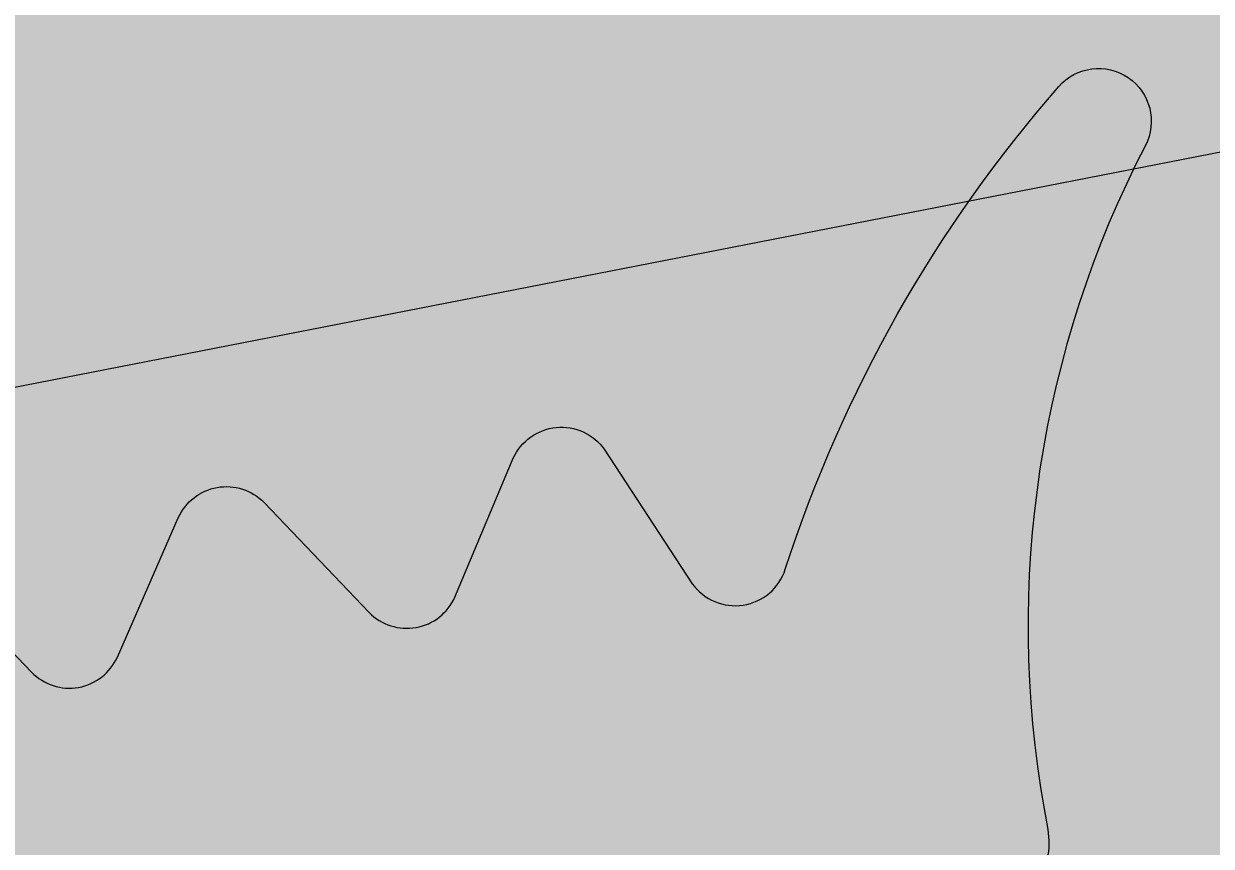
# Model space of a CAD drawing. Header units: millimetres. Extents: x 0 to 9483559, y -180456 to 305735.
# Drawn here: x 457312.38 to 457319.24, y 27000.47 to 27005.22 of the extents above; entities that cross this region are included whole.
import ezdxf
from ezdxf.enums import TextEntityAlignment as Align

# ---------------------------------------------------------------- set-up
doc = ezdxf.new("R2018")
doc.units = ezdxf.units.MM
for name, color, linetype, lineweight in [('АР_Маркер экспликации', 239, 'Continuous', 13), ('АР_Номер помещения', 250, 'Continuous', 9), ('АР_Размеры', 175, 'Continuous', 9), ('АР_Сущ Несущая стена', 250, 'Continuous', 50)]:
    doc.layers.add(name, color=color, linetype=linetype, lineweight=lineweight)
doc.layers.add('АР_Названия помещений', color=124, linetype='Continuous', lineweight=5, plot=False)
doc.layers.add('АР_Помещения_площадь', color=19, linetype='Continuous', lineweight=9, plot=False)
doc.styles.add('ISOCPEUR', font='', dxfattribs={"height": 250})
doc.styles.get("Standard").update_dxf_attribs({"font": 'GOST.TTF'})
doc.styles.get('ISOCPEUR').set_extended_font_data('ISOCPEUR', italic=True)

# ---------------------------------------------------------------- blocks, each defined once
blk = doc.blocks.new('*U333')
at = {"color": 7, "style": 'ISOCPEUR', "width": 0.7, "flags": 1}
blk.add_attdef('КАТЕГОРИЯ', (-499.1655, -2092.1864), '', height=250, dxfattribs=at)
at = {"layer": 'АР_Номер помещения', "color": 7, "style": 'ISOCPEUR', "width": 0.7}
blk.add_attdef('НОМЕР_ПОМЕЩЕНИЯ', text='', height=300, dxfattribs=at).set_placement((-13874.5004, 6637.5515), align=Align.MIDDLE_CENTER)
at = {"layer": 'АР_Помещения_площадь', "color": 7, "lineweight": 30, "width": 0.7, "flags": 104}
blk.add_attdef('ИМЯ_ПОМЕЩЕНИЯ', text='', height=100, dxfattribs=at).set_placement((157.6277, 1217.1414), align=Align.MIDDLE_CENTER)
at = {"layer": 'АР_Помещения_площадь', "color": 7, "style": 'ISOCPEUR', "width": 0.7}
blk.add_attdef('ПЛОЩАДЬ_ПОМЕЩЕНИЯ', text='', height=200, dxfattribs=at).set_placement((-12654.5821, 407.6716), align=Align.MIDDLE_RIGHT)
blk = doc.blocks.new('*U327')
at = {"color": 7, "style": 'ISOCPEUR', "width": 0.7, "flags": 1}
blk.add_attdef('КАТЕГОРИЯ', (-499.1655, -2092.1864), '', height=250, dxfattribs=at)
at = {"layer": 'АР_Номер помещения', "color": 7, "style": 'ISOCPEUR', "width": 0.7}
blk.add_attdef('НОМЕР_ПОМЕЩЕНИЯ', text='', height=300, dxfattribs=at).set_placement((-17424.9012, 1870.773), align=Align.MIDDLE_CENTER)
at = {"layer": 'АР_Помещения_площадь', "color": 7, "lineweight": 30, "width": 0.7, "flags": 104}
blk.add_attdef('ИМЯ_ПОМЕЩЕНИЯ', text='', height=100, dxfattribs=at).set_placement((157.6277, 1217.1414), align=Align.MIDDLE_CENTER)
at = {"layer": 'АР_Помещения_площадь', "color": 7, "style": 'ISOCPEUR', "width": 0.7}
blk.add_attdef('ПЛОЩАДЬ_ПОМЕЩЕНИЯ', text='', height=200, dxfattribs=at).set_placement((-12452.8113, 399.3563), align=Align.MIDDLE_RIGHT)

msp = doc.modelspace()

# ---------------------------------------------------------------- linework, layer by layer
at = {"layer": 'АР_Размеры', "color": 5, "lineweight": 9, "ltscale": 150}
msp.add_line((459359.5977, 27402.4647), (457304.8838, 27001.6645), dxfattribs=at)
msp.add_line((459359.5977, 27402.4647), (457304.8838, 27001.6645), dxfattribs=at)
msp.add_line((459359.5977, 27402.4647), (457304.8838, 27001.6645), dxfattribs=at)
msp.add_line((459359.5977, 27402.4647), (457304.8838, 27001.6645), dxfattribs=at)
msp.add_line((459359.5977, 27402.4647), (457304.8838, 27001.6645), dxfattribs=at)
msp.add_line((459359.5977, 27402.4647), (457304.8838, 27001.6645), dxfattribs=at)
msp.add_line((459359.5977, 27402.4647), (457304.8838, 27001.6645), dxfattribs=at)
msp.add_line((459359.5977, 27402.4647), (457304.8838, 27001.6645), dxfattribs=at)
msp.add_line((459359.5977, 27402.4647), (457304.8838, 27001.6645), dxfattribs=at)
msp.add_line((459359.5977, 27402.4647), (457304.8838, 27001.6645), dxfattribs=at)
msp.add_line((459359.5977, 27402.4647), (457304.8838, 27001.6645), dxfattribs=at)
msp.add_line((459359.5977, 27402.4647), (457304.8838, 27001.6645), dxfattribs=at)
msp.add_line((459359.5977, 27402.4647), (457304.8838, 27001.6645), dxfattribs=at)
msp.add_line((459359.5977, 27402.4647), (457304.8838, 27001.6645), dxfattribs=at)
msp.add_line((459359.5977, 27402.4647), (457304.8838, 27001.6645), dxfattribs=at)
msp.add_line((459359.5977, 27402.4647), (457304.8838, 27001.6645), dxfattribs=at)
msp.add_line((459359.5977, 27402.4647), (457304.8838, 27001.6645), dxfattribs=at)
msp.add_line((459359.5977, 27402.4647), (457304.8838, 27001.6645), dxfattribs=at)
msp.add_line((459359.5977, 27402.4647), (457304.8838, 27001.6645), dxfattribs=at)
msp.add_line((459359.5977, 27402.4647), (457304.8838, 27001.6645), dxfattribs=at)
msp.add_line((459359.5977, 27402.4647), (457304.8838, 27001.6645), dxfattribs=at)
msp.add_line((459359.5977, 27402.4647), (457304.8838, 27001.6645), dxfattribs=at)
msp.add_line((459359.5977, 27402.4647), (457304.8838, 27001.6645), dxfattribs=at)
msp.add_line((459359.5977, 27402.4647), (457304.8838, 27001.6645), dxfattribs=at)
msp.add_line((459359.5977, 27402.4647), (457304.8838, 27001.6645), dxfattribs=at)
msp.add_line((459359.5977, 27402.4647), (457304.8838, 27001.6645), dxfattribs=at)
msp.add_line((459359.5977, 27402.4647), (457304.8838, 27001.6645), dxfattribs=at)
msp.add_line((459359.5977, 27402.4647), (457304.8838, 27001.6645), dxfattribs=at)
msp.add_line((459359.5977, 27402.4647), (457304.8838, 27001.6645), dxfattribs=at)
msp.add_line((459359.5977, 27402.4647), (457304.8838, 27001.6645), dxfattribs=at)
msp.add_line((459359.5977, 27402.4647), (457304.8838, 27001.6645), dxfattribs=at)
msp.add_line((459359.5977, 27402.4647), (457304.8838, 27001.6645), dxfattribs=at)
msp.add_line((459359.5977, 27402.4647), (457304.8838, 27001.6645), dxfattribs=at)
msp.add_line((459359.5977, 27402.4647), (457304.8838, 27001.6645), dxfattribs=at)
msp.add_line((459359.5977, 27402.4647), (457304.8838, 27001.6645), dxfattribs=at)
msp.add_line((459359.5977, 27402.4647), (457304.8838, 27001.6645), dxfattribs=at)
msp.add_line((459359.5977, 27402.4647), (457304.8838, 27001.6645), dxfattribs=at)
msp.add_line((459359.5977, 27402.4647), (457304.8838, 27001.6645), dxfattribs=at)
msp.add_line((459359.5977, 27402.4647), (457304.8838, 27001.6645), dxfattribs=at)
msp.add_line((459359.5977, 27402.4647), (457304.8838, 27001.6645), dxfattribs=at)
msp.add_line((459359.5977, 27402.4647), (457304.8838, 27001.6645), dxfattribs=at)
msp.add_line((459359.5977, 27402.4647), (457304.8838, 27001.6645), dxfattribs=at)
msp.add_line((459359.5977, 27402.4647), (457304.8838, 27001.6645), dxfattribs=at)
msp.add_line((459359.5977, 27402.4647), (457304.8838, 27001.6645), dxfattribs=at)
msp.add_line((459359.5977, 27402.4647), (457304.8838, 27001.6645), dxfattribs=at)
msp.add_line((459359.5977, 27402.4647), (457304.8838, 27001.6645), dxfattribs=at)
msp.add_line((459359.5977, 27402.4647), (457304.8838, 27001.6645), dxfattribs=at)
msp.add_line((459359.5977, 27402.4647), (457304.8838, 27001.6645), dxfattribs=at)
msp.add_line((459359.5977, 27402.4647), (457304.8838, 27001.6645), dxfattribs=at)
msp.add_line((459359.5977, 27402.4647), (457304.8838, 27001.6645), dxfattribs=at)
msp.add_line((459359.5977, 27402.4647), (457304.8838, 27001.6645), dxfattribs=at)
msp.add_line((459359.5977, 27402.4647), (457304.8838, 27001.6645), dxfattribs=at)
msp.add_line((459359.5977, 27402.4647), (457304.8838, 27001.6645), dxfattribs=at)
msp.add_line((459359.5977, 27402.4647), (457304.8838, 27001.6645), dxfattribs=at)
msp.add_line((459359.5977, 27402.4647), (457304.8838, 27001.6645), dxfattribs=at)
msp.add_line((459359.5977, 27402.4647), (457304.8838, 27001.6645), dxfattribs=at)
msp.add_line((459359.5977, 27402.4647), (457304.8838, 27001.6645), dxfattribs=at)
msp.add_line((459359.5977, 27402.4647), (457304.8838, 27001.6645), dxfattribs=at)
msp.add_line((459359.5977, 27402.4647), (457304.8838, 27001.6645), dxfattribs=at)
msp.add_line((459359.5977, 27402.4647), (457304.8838, 27001.6645), dxfattribs=at)
msp.add_line((459359.5977, 27402.4647), (457304.8838, 27001.6645), dxfattribs=at)
msp.add_line((459359.5977, 27402.4647), (457304.8838, 27001.6645), dxfattribs=at)
msp.add_line((459359.5977, 27402.4647), (457304.8838, 27001.6645), dxfattribs=at)
msp.add_line((459359.5977, 27402.4647), (457304.8838, 27001.6645), dxfattribs=at)
msp.add_line((459359.5977, 27402.4647), (457304.8838, 27001.6645), dxfattribs=at)
msp.add_line((459359.5977, 27402.4647), (457304.8838, 27001.6645), dxfattribs=at)
msp.add_line((459359.5977, 27402.4647), (457304.8838, 27001.6645), dxfattribs=at)
msp.add_line((459359.5977, 27402.4647), (457304.8838, 27001.6645), dxfattribs=at)
msp.add_line((459359.5977, 27402.4647), (457304.8838, 27001.6645), dxfattribs=at)
msp.add_line((459359.5977, 27402.4647), (457304.8838, 27001.6645), dxfattribs=at)
msp.add_line((459359.5977, 27402.4647), (457304.8838, 27001.6645), dxfattribs=at)
msp.add_line((459359.5977, 27402.4647), (457304.8838, 27001.6645), dxfattribs=at)
msp.add_line((459359.5977, 27402.4647), (457304.8838, 27001.6645), dxfattribs=at)
msp.add_line((459359.5977, 27402.4647), (457304.8838, 27001.6645), dxfattribs=at)
msp.add_line((459359.5977, 27402.4647), (457304.8838, 27001.6645), dxfattribs=at)
msp.add_line((459359.5977, 27402.4647), (457304.8838, 27001.6645), dxfattribs=at)
msp.add_line((459359.5977, 27402.4647), (457304.8838, 27001.6645), dxfattribs=at)
msp.add_line((459359.5977, 27402.4647), (457304.8838, 27001.6645), dxfattribs=at)
msp.add_line((459359.5977, 27402.4647), (457304.8838, 27001.6645), dxfattribs=at)
at = {"layer": 'АР_Размеры', "color": 5, "lineweight": 9, "ltscale": 100, "transparency": 33554687}
msp.add_lwpolyline([(457311.8126, 27002.1053), (457312.4205, 27001.4701, 0.527868), (457312.9161, 27001.5579), (457313.2686, 27002.3634, -0.527868), (457313.7642, 27002.4512), (457314.372, 27001.816, 0.527868), (457314.8676, 27001.9038), (457315.2053, 27002.7066, -0.57795), (457315.7309, 27002.7587), (457316.24, 27001.9822, 0.615334), (457316.7777, 27002.0656, -0.101403), (457318.3589, 27004.8547, -0.887085), (457318.859, 27004.5138, 0.164997), (457318.2734, 27000.6809), (457318.2947, 27000.5609, -0.414304), (457317.949, 27000.0662)], format="xyb", dxfattribs=at)
msp.add_lwpolyline([(457311.8126, 27002.1053), (457312.4205, 27001.4701, 0.527868), (457312.9161, 27001.5579), (457313.2686, 27002.3634, -0.527868), (457313.7642, 27002.4512), (457314.372, 27001.816, 0.527868), (457314.8676, 27001.9038), (457315.2053, 27002.7066, -0.57795), (457315.7309, 27002.7587), (457316.24, 27001.9822, 0.615334), (457316.7777, 27002.0656, -0.101403), (457318.3589, 27004.8547, -0.887085), (457318.859, 27004.5138, 0.164997), (457318.2734, 27000.6809), (457318.2947, 27000.5609, -0.414304), (457317.949, 27000.0662)], format="xyb", dxfattribs=at)
msp.add_lwpolyline([(457311.8126, 27002.1053), (457312.4205, 27001.4701, 0.527868), (457312.9161, 27001.5579), (457313.2686, 27002.3634, -0.527868), (457313.7642, 27002.4512), (457314.372, 27001.816, 0.527868), (457314.8676, 27001.9038), (457315.2053, 27002.7066, -0.57795), (457315.7309, 27002.7587), (457316.24, 27001.9822, 0.615334), (457316.7777, 27002.0656, -0.101403), (457318.3589, 27004.8547, -0.887085), (457318.859, 27004.5138, 0.164997), (457318.2734, 27000.6809), (457318.2947, 27000.5609, -0.414304), (457317.949, 27000.0662)], format="xyb", dxfattribs=at)
msp.add_lwpolyline([(457311.8126, 27002.1053), (457312.4205, 27001.4701, 0.527868), (457312.9161, 27001.5579), (457313.2686, 27002.3634, -0.527868), (457313.7642, 27002.4512), (457314.372, 27001.816, 0.527868), (457314.8676, 27001.9038), (457315.2053, 27002.7066, -0.57795), (457315.7309, 27002.7587), (457316.24, 27001.9822, 0.615334), (457316.7777, 27002.0656, -0.101403), (457318.3589, 27004.8547, -0.887085), (457318.859, 27004.5138, 0.164997), (457318.2734, 27000.6809), (457318.2947, 27000.5609, -0.414304), (457317.949, 27000.0662)], format="xyb", dxfattribs=at)
msp.add_lwpolyline([(457311.8126, 27002.1053), (457312.4205, 27001.4701, 0.527868), (457312.9161, 27001.5579), (457313.2686, 27002.3634, -0.527868), (457313.7642, 27002.4512), (457314.372, 27001.816, 0.527868), (457314.8676, 27001.9038), (457315.2053, 27002.7066, -0.57795), (457315.7309, 27002.7587), (457316.24, 27001.9822, 0.615334), (457316.7777, 27002.0656, -0.101403), (457318.3589, 27004.8547, -0.887085), (457318.859, 27004.5138, 0.164997), (457318.2734, 27000.6809), (457318.2947, 27000.5609, -0.414304), (457317.949, 27000.0662)], format="xyb", dxfattribs=at)
msp.add_lwpolyline([(457311.8126, 27002.1053), (457312.4205, 27001.4701, 0.527868), (457312.9161, 27001.5579), (457313.2686, 27002.3634, -0.527868), (457313.7642, 27002.4512), (457314.372, 27001.816, 0.527868), (457314.8676, 27001.9038), (457315.2053, 27002.7066, -0.57795), (457315.7309, 27002.7587), (457316.24, 27001.9822, 0.615334), (457316.7777, 27002.0656, -0.101403), (457318.3589, 27004.8547, -0.887085), (457318.859, 27004.5138, 0.164997), (457318.2734, 27000.6809), (457318.2947, 27000.5609, -0.414304), (457317.949, 27000.0662)], format="xyb", dxfattribs=at)
msp.add_lwpolyline([(457311.8126, 27002.1053), (457312.4205, 27001.4701, 0.527868), (457312.9161, 27001.5579), (457313.2686, 27002.3634, -0.527868), (457313.7642, 27002.4512), (457314.372, 27001.816, 0.527868), (457314.8676, 27001.9038), (457315.2053, 27002.7066, -0.57795), (457315.7309, 27002.7587), (457316.24, 27001.9822, 0.615334), (457316.7777, 27002.0656, -0.101403), (457318.3589, 27004.8547, -0.887085), (457318.859, 27004.5138, 0.164997), (457318.2734, 27000.6809), (457318.2947, 27000.5609, -0.414304), (457317.949, 27000.0662)], format="xyb", dxfattribs=at)
msp.add_lwpolyline([(457311.8126, 27002.1053), (457312.4205, 27001.4701, 0.527868), (457312.9161, 27001.5579), (457313.2686, 27002.3634, -0.527868), (457313.7642, 27002.4512), (457314.372, 27001.816, 0.527868), (457314.8676, 27001.9038), (457315.2053, 27002.7066, -0.57795), (457315.7309, 27002.7587), (457316.24, 27001.9822, 0.615334), (457316.7777, 27002.0656, -0.101403), (457318.3589, 27004.8547, -0.887085), (457318.859, 27004.5138, 0.164997), (457318.2734, 27000.6809), (457318.2947, 27000.5609, -0.414304), (457317.949, 27000.0662)], format="xyb", dxfattribs=at)
msp.add_lwpolyline([(457311.8126, 27002.1053), (457312.4205, 27001.4701, 0.527868), (457312.9161, 27001.5579), (457313.2686, 27002.3634, -0.527868), (457313.7642, 27002.4512), (457314.372, 27001.816, 0.527868), (457314.8676, 27001.9038), (457315.2053, 27002.7066, -0.57795), (457315.7309, 27002.7587), (457316.24, 27001.9822, 0.615334), (457316.7777, 27002.0656, -0.101403), (457318.3589, 27004.8547, -0.887085), (457318.859, 27004.5138, 0.164997), (457318.2734, 27000.6809), (457318.2947, 27000.5609, -0.414304), (457317.949, 27000.0662)], format="xyb", dxfattribs=at)
msp.add_lwpolyline([(457311.8126, 27002.1053), (457312.4205, 27001.4701, 0.527868), (457312.9161, 27001.5579), (457313.2686, 27002.3634, -0.527868), (457313.7642, 27002.4512), (457314.372, 27001.816, 0.527868), (457314.8676, 27001.9038), (457315.2053, 27002.7066, -0.57795), (457315.7309, 27002.7587), (457316.24, 27001.9822, 0.615334), (457316.7777, 27002.0656, -0.101403), (457318.3589, 27004.8547, -0.887085), (457318.859, 27004.5138, 0.164997), (457318.2734, 27000.6809), (457318.2947, 27000.5609, -0.414304), (457317.949, 27000.0662)], format="xyb", dxfattribs=at)
msp.add_lwpolyline([(457311.8126, 27002.1053), (457312.4205, 27001.4701, 0.527868), (457312.9161, 27001.5579), (457313.2686, 27002.3634, -0.527868), (457313.7642, 27002.4512), (457314.372, 27001.816, 0.527868), (457314.8676, 27001.9038), (457315.2053, 27002.7066, -0.57795), (457315.7309, 27002.7587), (457316.24, 27001.9822, 0.615334), (457316.7777, 27002.0656, -0.101403), (457318.3589, 27004.8547, -0.887085), (457318.859, 27004.5138, 0.164997), (457318.2734, 27000.6809), (457318.2947, 27000.5609, -0.414304), (457317.949, 27000.0662)], format="xyb", dxfattribs=at)
msp.add_lwpolyline([(457311.8126, 27002.1053), (457312.4205, 27001.4701, 0.527868), (457312.9161, 27001.5579), (457313.2686, 27002.3634, -0.527868), (457313.7642, 27002.4512), (457314.372, 27001.816, 0.527868), (457314.8676, 27001.9038), (457315.2053, 27002.7066, -0.57795), (457315.7309, 27002.7587), (457316.24, 27001.9822, 0.615334), (457316.7777, 27002.0656, -0.101403), (457318.3589, 27004.8547, -0.887085), (457318.859, 27004.5138, 0.164997), (457318.2734, 27000.6809), (457318.2947, 27000.5609, -0.414304), (457317.949, 27000.0662)], format="xyb", dxfattribs=at)
msp.add_lwpolyline([(457311.8126, 27002.1053), (457312.4205, 27001.4701, 0.527868), (457312.9161, 27001.5579), (457313.2686, 27002.3634, -0.527868), (457313.7642, 27002.4512), (457314.372, 27001.816, 0.527868), (457314.8676, 27001.9038), (457315.2053, 27002.7066, -0.57795), (457315.7309, 27002.7587), (457316.24, 27001.9822, 0.615334), (457316.7777, 27002.0656, -0.101403), (457318.3589, 27004.8547, -0.887085), (457318.859, 27004.5138, 0.164997), (457318.2734, 27000.6809), (457318.2947, 27000.5609, -0.414304), (457317.949, 27000.0662)], format="xyb", dxfattribs=at)
msp.add_lwpolyline([(457311.8126, 27002.1053), (457312.4205, 27001.4701, 0.527868), (457312.9161, 27001.5579), (457313.2686, 27002.3634, -0.527868), (457313.7642, 27002.4512), (457314.372, 27001.816, 0.527868), (457314.8676, 27001.9038), (457315.2053, 27002.7066, -0.57795), (457315.7309, 27002.7587), (457316.24, 27001.9822, 0.615334), (457316.7777, 27002.0656, -0.101403), (457318.3589, 27004.8547, -0.887085), (457318.859, 27004.5138, 0.164997), (457318.2734, 27000.6809), (457318.2947, 27000.5609, -0.414304), (457317.949, 27000.0662)], format="xyb", dxfattribs=at)
msp.add_lwpolyline([(457311.8126, 27002.1053), (457312.4205, 27001.4701, 0.527868), (457312.9161, 27001.5579), (457313.2686, 27002.3634, -0.527868), (457313.7642, 27002.4512), (457314.372, 27001.816, 0.527868), (457314.8676, 27001.9038), (457315.2053, 27002.7066, -0.57795), (457315.7309, 27002.7587), (457316.24, 27001.9822, 0.615334), (457316.7777, 27002.0656, -0.101403), (457318.3589, 27004.8547, -0.887085), (457318.859, 27004.5138, 0.164997), (457318.2734, 27000.6809), (457318.2947, 27000.5609, -0.414304), (457317.949, 27000.0662)], format="xyb", dxfattribs=at)
msp.add_lwpolyline([(457311.8126, 27002.1053), (457312.4205, 27001.4701, 0.527868), (457312.9161, 27001.5579), (457313.2686, 27002.3634, -0.527868), (457313.7642, 27002.4512), (457314.372, 27001.816, 0.527868), (457314.8676, 27001.9038), (457315.2053, 27002.7066, -0.57795), (457315.7309, 27002.7587), (457316.24, 27001.9822, 0.615334), (457316.7777, 27002.0656, -0.101403), (457318.3589, 27004.8547, -0.887085), (457318.859, 27004.5138, 0.164997), (457318.2734, 27000.6809), (457318.2947, 27000.5609, -0.414304), (457317.949, 27000.0662)], format="xyb", dxfattribs=at)
msp.add_lwpolyline([(457311.8126, 27002.1053), (457312.4205, 27001.4701, 0.527868), (457312.9161, 27001.5579), (457313.2686, 27002.3634, -0.527868), (457313.7642, 27002.4512), (457314.372, 27001.816, 0.527868), (457314.8676, 27001.9038), (457315.2053, 27002.7066, -0.57795), (457315.7309, 27002.7587), (457316.24, 27001.9822, 0.615334), (457316.7777, 27002.0656, -0.101403), (457318.3589, 27004.8547, -0.887085), (457318.859, 27004.5138, 0.164997), (457318.2734, 27000.6809), (457318.2947, 27000.5609, -0.414304), (457317.949, 27000.0662)], format="xyb", dxfattribs=at)
msp.add_lwpolyline([(457311.8126, 27002.1053), (457312.4205, 27001.4701, 0.527868), (457312.9161, 27001.5579), (457313.2686, 27002.3634, -0.527868), (457313.7642, 27002.4512), (457314.372, 27001.816, 0.527868), (457314.8676, 27001.9038), (457315.2053, 27002.7066, -0.57795), (457315.7309, 27002.7587), (457316.24, 27001.9822, 0.615334), (457316.7777, 27002.0656, -0.101403), (457318.3589, 27004.8547, -0.887085), (457318.859, 27004.5138, 0.164997), (457318.2734, 27000.6809), (457318.2947, 27000.5609, -0.414304), (457317.949, 27000.0662)], format="xyb", dxfattribs=at)
msp.add_lwpolyline([(457311.8126, 27002.1053), (457312.4205, 27001.4701, 0.527868), (457312.9161, 27001.5579), (457313.2686, 27002.3634, -0.527868), (457313.7642, 27002.4512), (457314.372, 27001.816, 0.527868), (457314.8676, 27001.9038), (457315.2053, 27002.7066, -0.57795), (457315.7309, 27002.7587), (457316.24, 27001.9822, 0.615334), (457316.7777, 27002.0656, -0.101403), (457318.3589, 27004.8547, -0.887085), (457318.859, 27004.5138, 0.164997), (457318.2734, 27000.6809), (457318.2947, 27000.5609, -0.414304), (457317.949, 27000.0662)], format="xyb", dxfattribs=at)
msp.add_lwpolyline([(457311.8126, 27002.1053), (457312.4205, 27001.4701, 0.527868), (457312.9161, 27001.5579), (457313.2686, 27002.3634, -0.527868), (457313.7642, 27002.4512), (457314.372, 27001.816, 0.527868), (457314.8676, 27001.9038), (457315.2053, 27002.7066, -0.57795), (457315.7309, 27002.7587), (457316.24, 27001.9822, 0.615334), (457316.7777, 27002.0656, -0.101403), (457318.3589, 27004.8547, -0.887085), (457318.859, 27004.5138, 0.164997), (457318.2734, 27000.6809), (457318.2947, 27000.5609, -0.414304), (457317.949, 27000.0662)], format="xyb", dxfattribs=at)
msp.add_lwpolyline([(457311.8126, 27002.1053), (457312.4205, 27001.4701, 0.527868), (457312.9161, 27001.5579), (457313.2686, 27002.3634, -0.527868), (457313.7642, 27002.4512), (457314.372, 27001.816, 0.527868), (457314.8676, 27001.9038), (457315.2053, 27002.7066, -0.57795), (457315.7309, 27002.7587), (457316.24, 27001.9822, 0.615334), (457316.7777, 27002.0656, -0.101403), (457318.3589, 27004.8547, -0.887085), (457318.859, 27004.5138, 0.164997), (457318.2734, 27000.6809), (457318.2947, 27000.5609, -0.414304), (457317.949, 27000.0662)], format="xyb", dxfattribs=at)
msp.add_lwpolyline([(457311.8126, 27002.1053), (457312.4205, 27001.4701, 0.527868), (457312.9161, 27001.5579), (457313.2686, 27002.3634, -0.527868), (457313.7642, 27002.4512), (457314.372, 27001.816, 0.527868), (457314.8676, 27001.9038), (457315.2053, 27002.7066, -0.57795), (457315.7309, 27002.7587), (457316.24, 27001.9822, 0.615334), (457316.7777, 27002.0656, -0.101403), (457318.3589, 27004.8547, -0.887085), (457318.859, 27004.5138, 0.164997), (457318.2734, 27000.6809), (457318.2947, 27000.5609, -0.414304), (457317.949, 27000.0662)], format="xyb", dxfattribs=at)
msp.add_lwpolyline([(457311.8126, 27002.1053), (457312.4205, 27001.4701, 0.527868), (457312.9161, 27001.5579), (457313.2686, 27002.3634, -0.527868), (457313.7642, 27002.4512), (457314.372, 27001.816, 0.527868), (457314.8676, 27001.9038), (457315.2053, 27002.7066, -0.57795), (457315.7309, 27002.7587), (457316.24, 27001.9822, 0.615334), (457316.7777, 27002.0656, -0.101403), (457318.3589, 27004.8547, -0.887085), (457318.859, 27004.5138, 0.164997), (457318.2734, 27000.6809), (457318.2947, 27000.5609, -0.414304), (457317.949, 27000.0662)], format="xyb", dxfattribs=at)
msp.add_lwpolyline([(457311.8126, 27002.1053), (457312.4205, 27001.4701, 0.527868), (457312.9161, 27001.5579), (457313.2686, 27002.3634, -0.527868), (457313.7642, 27002.4512), (457314.372, 27001.816, 0.527868), (457314.8676, 27001.9038), (457315.2053, 27002.7066, -0.57795), (457315.7309, 27002.7587), (457316.24, 27001.9822, 0.615334), (457316.7777, 27002.0656, -0.101403), (457318.3589, 27004.8547, -0.887085), (457318.859, 27004.5138, 0.164997), (457318.2734, 27000.6809), (457318.2947, 27000.5609, -0.414304), (457317.949, 27000.0662)], format="xyb", dxfattribs=at)
msp.add_lwpolyline([(457311.8126, 27002.1053), (457312.4205, 27001.4701, 0.527868), (457312.9161, 27001.5579), (457313.2686, 27002.3634, -0.527868), (457313.7642, 27002.4512), (457314.372, 27001.816, 0.527868), (457314.8676, 27001.9038), (457315.2053, 27002.7066, -0.57795), (457315.7309, 27002.7587), (457316.24, 27001.9822, 0.615334), (457316.7777, 27002.0656, -0.101403), (457318.3589, 27004.8547, -0.887085), (457318.859, 27004.5138, 0.164997), (457318.2734, 27000.6809), (457318.2947, 27000.5609, -0.414304), (457317.949, 27000.0662)], format="xyb", dxfattribs=at)
msp.add_lwpolyline([(457311.8126, 27002.1053), (457312.4205, 27001.4701, 0.527868), (457312.9161, 27001.5579), (457313.2686, 27002.3634, -0.527868), (457313.7642, 27002.4512), (457314.372, 27001.816, 0.527868), (457314.8676, 27001.9038), (457315.2053, 27002.7066, -0.57795), (457315.7309, 27002.7587), (457316.24, 27001.9822, 0.615334), (457316.7777, 27002.0656, -0.101403), (457318.3589, 27004.8547, -0.887085), (457318.859, 27004.5138, 0.164997), (457318.2734, 27000.6809), (457318.2947, 27000.5609, -0.414304), (457317.949, 27000.0662)], format="xyb", dxfattribs=at)
msp.add_lwpolyline([(457311.8126, 27002.1053), (457312.4205, 27001.4701, 0.527868), (457312.9161, 27001.5579), (457313.2686, 27002.3634, -0.527868), (457313.7642, 27002.4512), (457314.372, 27001.816, 0.527868), (457314.8676, 27001.9038), (457315.2053, 27002.7066, -0.57795), (457315.7309, 27002.7587), (457316.24, 27001.9822, 0.615334), (457316.7777, 27002.0656, -0.101403), (457318.3589, 27004.8547, -0.887085), (457318.859, 27004.5138, 0.164997), (457318.2734, 27000.6809), (457318.2947, 27000.5609, -0.414304), (457317.949, 27000.0662)], format="xyb", dxfattribs=at)
msp.add_lwpolyline([(457311.8126, 27002.1053), (457312.4205, 27001.4701, 0.527868), (457312.9161, 27001.5579), (457313.2686, 27002.3634, -0.527868), (457313.7642, 27002.4512), (457314.372, 27001.816, 0.527868), (457314.8676, 27001.9038), (457315.2053, 27002.7066, -0.57795), (457315.7309, 27002.7587), (457316.24, 27001.9822, 0.615334), (457316.7777, 27002.0656, -0.101403), (457318.3589, 27004.8547, -0.887085), (457318.859, 27004.5138, 0.164997), (457318.2734, 27000.6809), (457318.2947, 27000.5609, -0.414304), (457317.949, 27000.0662)], format="xyb", dxfattribs=at)
msp.add_lwpolyline([(457311.8126, 27002.1053), (457312.4205, 27001.4701, 0.527868), (457312.9161, 27001.5579), (457313.2686, 27002.3634, -0.527868), (457313.7642, 27002.4512), (457314.372, 27001.816, 0.527868), (457314.8676, 27001.9038), (457315.2053, 27002.7066, -0.57795), (457315.7309, 27002.7587), (457316.24, 27001.9822, 0.615334), (457316.7777, 27002.0656, -0.101403), (457318.3589, 27004.8547, -0.887085), (457318.859, 27004.5138, 0.164997), (457318.2734, 27000.6809), (457318.2947, 27000.5609, -0.414304), (457317.949, 27000.0662)], format="xyb", dxfattribs=at)
msp.add_lwpolyline([(457311.8126, 27002.1053), (457312.4205, 27001.4701, 0.527868), (457312.9161, 27001.5579), (457313.2686, 27002.3634, -0.527868), (457313.7642, 27002.4512), (457314.372, 27001.816, 0.527868), (457314.8676, 27001.9038), (457315.2053, 27002.7066, -0.57795), (457315.7309, 27002.7587), (457316.24, 27001.9822, 0.615334), (457316.7777, 27002.0656, -0.101403), (457318.3589, 27004.8547, -0.887085), (457318.859, 27004.5138, 0.164997), (457318.2734, 27000.6809), (457318.2947, 27000.5609, -0.414304), (457317.949, 27000.0662)], format="xyb", dxfattribs=at)
msp.add_lwpolyline([(457311.8126, 27002.1053), (457312.4205, 27001.4701, 0.527868), (457312.9161, 27001.5579), (457313.2686, 27002.3634, -0.527868), (457313.7642, 27002.4512), (457314.372, 27001.816, 0.527868), (457314.8676, 27001.9038), (457315.2053, 27002.7066, -0.57795), (457315.7309, 27002.7587), (457316.24, 27001.9822, 0.615334), (457316.7777, 27002.0656, -0.101403), (457318.3589, 27004.8547, -0.887085), (457318.859, 27004.5138, 0.164997), (457318.2734, 27000.6809), (457318.2947, 27000.5609, -0.414304), (457317.949, 27000.0662)], format="xyb", dxfattribs=at)
msp.add_lwpolyline([(457311.8126, 27002.1053), (457312.4205, 27001.4701, 0.527868), (457312.9161, 27001.5579), (457313.2686, 27002.3634, -0.527868), (457313.7642, 27002.4512), (457314.372, 27001.816, 0.527868), (457314.8676, 27001.9038), (457315.2053, 27002.7066, -0.57795), (457315.7309, 27002.7587), (457316.24, 27001.9822, 0.615334), (457316.7777, 27002.0656, -0.101403), (457318.3589, 27004.8547, -0.887085), (457318.859, 27004.5138, 0.164997), (457318.2734, 27000.6809), (457318.2947, 27000.5609, -0.414304), (457317.949, 27000.0662)], format="xyb", dxfattribs=at)
msp.add_lwpolyline([(457311.8126, 27002.1053), (457312.4205, 27001.4701, 0.527868), (457312.9161, 27001.5579), (457313.2686, 27002.3634, -0.527868), (457313.7642, 27002.4512), (457314.372, 27001.816, 0.527868), (457314.8676, 27001.9038), (457315.2053, 27002.7066, -0.57795), (457315.7309, 27002.7587), (457316.24, 27001.9822, 0.615334), (457316.7777, 27002.0656, -0.101403), (457318.3589, 27004.8547, -0.887085), (457318.859, 27004.5138, 0.164997), (457318.2734, 27000.6809), (457318.2947, 27000.5609, -0.414304), (457317.949, 27000.0662)], format="xyb", dxfattribs=at)
msp.add_lwpolyline([(457311.8126, 27002.1053), (457312.4205, 27001.4701, 0.527868), (457312.9161, 27001.5579), (457313.2686, 27002.3634, -0.527868), (457313.7642, 27002.4512), (457314.372, 27001.816, 0.527868), (457314.8676, 27001.9038), (457315.2053, 27002.7066, -0.57795), (457315.7309, 27002.7587), (457316.24, 27001.9822, 0.615334), (457316.7777, 27002.0656, -0.101403), (457318.3589, 27004.8547, -0.887085), (457318.859, 27004.5138, 0.164997), (457318.2734, 27000.6809), (457318.2947, 27000.5609, -0.414304), (457317.949, 27000.0662)], format="xyb", dxfattribs=at)
msp.add_lwpolyline([(457311.8126, 27002.1053), (457312.4205, 27001.4701, 0.527868), (457312.9161, 27001.5579), (457313.2686, 27002.3634, -0.527868), (457313.7642, 27002.4512), (457314.372, 27001.816, 0.527868), (457314.8676, 27001.9038), (457315.2053, 27002.7066, -0.57795), (457315.7309, 27002.7587), (457316.24, 27001.9822, 0.615334), (457316.7777, 27002.0656, -0.101403), (457318.3589, 27004.8547, -0.887085), (457318.859, 27004.5138, 0.164997), (457318.2734, 27000.6809), (457318.2947, 27000.5609, -0.414304), (457317.949, 27000.0662)], format="xyb", dxfattribs=at)
msp.add_lwpolyline([(457311.8126, 27002.1053), (457312.4205, 27001.4701, 0.527868), (457312.9161, 27001.5579), (457313.2686, 27002.3634, -0.527868), (457313.7642, 27002.4512), (457314.372, 27001.816, 0.527868), (457314.8676, 27001.9038), (457315.2053, 27002.7066, -0.57795), (457315.7309, 27002.7587), (457316.24, 27001.9822, 0.615334), (457316.7777, 27002.0656, -0.101403), (457318.3589, 27004.8547, -0.887085), (457318.859, 27004.5138, 0.164997), (457318.2734, 27000.6809), (457318.2947, 27000.5609, -0.414304), (457317.949, 27000.0662)], format="xyb", dxfattribs=at)
msp.add_lwpolyline([(457311.8126, 27002.1053), (457312.4205, 27001.4701, 0.527868), (457312.9161, 27001.5579), (457313.2686, 27002.3634, -0.527868), (457313.7642, 27002.4512), (457314.372, 27001.816, 0.527868), (457314.8676, 27001.9038), (457315.2053, 27002.7066, -0.57795), (457315.7309, 27002.7587), (457316.24, 27001.9822, 0.615334), (457316.7777, 27002.0656, -0.101403), (457318.3589, 27004.8547, -0.887085), (457318.859, 27004.5138, 0.164997), (457318.2734, 27000.6809), (457318.2947, 27000.5609, -0.414304), (457317.949, 27000.0662)], format="xyb", dxfattribs=at)
msp.add_lwpolyline([(457311.8126, 27002.1053), (457312.4205, 27001.4701, 0.527868), (457312.9161, 27001.5579), (457313.2686, 27002.3634, -0.527868), (457313.7642, 27002.4512), (457314.372, 27001.816, 0.527868), (457314.8676, 27001.9038), (457315.2053, 27002.7066, -0.57795), (457315.7309, 27002.7587), (457316.24, 27001.9822, 0.615334), (457316.7777, 27002.0656, -0.101403), (457318.3589, 27004.8547, -0.887085), (457318.859, 27004.5138, 0.164997), (457318.2734, 27000.6809), (457318.2947, 27000.5609, -0.414304), (457317.949, 27000.0662)], format="xyb", dxfattribs=at)
msp.add_lwpolyline([(457311.8126, 27002.1053), (457312.4205, 27001.4701, 0.527868), (457312.9161, 27001.5579), (457313.2686, 27002.3634, -0.527868), (457313.7642, 27002.4512), (457314.372, 27001.816, 0.527868), (457314.8676, 27001.9038), (457315.2053, 27002.7066, -0.57795), (457315.7309, 27002.7587), (457316.24, 27001.9822, 0.615334), (457316.7777, 27002.0656, -0.101403), (457318.3589, 27004.8547, -0.887085), (457318.859, 27004.5138, 0.164997), (457318.2734, 27000.6809), (457318.2947, 27000.5609, -0.414304), (457317.949, 27000.0662)], format="xyb", dxfattribs=at)
msp.add_lwpolyline([(457311.8126, 27002.1053), (457312.4205, 27001.4701, 0.527868), (457312.9161, 27001.5579), (457313.2686, 27002.3634, -0.527868), (457313.7642, 27002.4512), (457314.372, 27001.816, 0.527868), (457314.8676, 27001.9038), (457315.2053, 27002.7066, -0.57795), (457315.7309, 27002.7587), (457316.24, 27001.9822, 0.615334), (457316.7777, 27002.0656, -0.101403), (457318.3589, 27004.8547, -0.887085), (457318.859, 27004.5138, 0.164997), (457318.2734, 27000.6809), (457318.2947, 27000.5609, -0.414304), (457317.949, 27000.0662)], format="xyb", dxfattribs=at)
msp.add_lwpolyline([(457311.8126, 27002.1053), (457312.4205, 27001.4701, 0.527868), (457312.9161, 27001.5579), (457313.2686, 27002.3634, -0.527868), (457313.7642, 27002.4512), (457314.372, 27001.816, 0.527868), (457314.8676, 27001.9038), (457315.2053, 27002.7066, -0.57795), (457315.7309, 27002.7587), (457316.24, 27001.9822, 0.615334), (457316.7777, 27002.0656, -0.101403), (457318.3589, 27004.8547, -0.887085), (457318.859, 27004.5138, 0.164997), (457318.2734, 27000.6809), (457318.2947, 27000.5609, -0.414304), (457317.949, 27000.0662)], format="xyb", dxfattribs=at)
msp.add_lwpolyline([(457311.8126, 27002.1053), (457312.4205, 27001.4701, 0.527868), (457312.9161, 27001.5579), (457313.2686, 27002.3634, -0.527868), (457313.7642, 27002.4512), (457314.372, 27001.816, 0.527868), (457314.8676, 27001.9038), (457315.2053, 27002.7066, -0.57795), (457315.7309, 27002.7587), (457316.24, 27001.9822, 0.615334), (457316.7777, 27002.0656, -0.101403), (457318.3589, 27004.8547, -0.887085), (457318.859, 27004.5138, 0.164997), (457318.2734, 27000.6809), (457318.2947, 27000.5609, -0.414304), (457317.949, 27000.0662)], format="xyb", dxfattribs=at)
msp.add_lwpolyline([(457311.8126, 27002.1053), (457312.4205, 27001.4701, 0.527868), (457312.9161, 27001.5579), (457313.2686, 27002.3634, -0.527868), (457313.7642, 27002.4512), (457314.372, 27001.816, 0.527868), (457314.8676, 27001.9038), (457315.2053, 27002.7066, -0.57795), (457315.7309, 27002.7587), (457316.24, 27001.9822, 0.615334), (457316.7777, 27002.0656, -0.101403), (457318.3589, 27004.8547, -0.887085), (457318.859, 27004.5138, 0.164997), (457318.2734, 27000.6809), (457318.2947, 27000.5609, -0.414304), (457317.949, 27000.0662)], format="xyb", dxfattribs=at)
msp.add_lwpolyline([(457311.8126, 27002.1053), (457312.4205, 27001.4701, 0.527868), (457312.9161, 27001.5579), (457313.2686, 27002.3634, -0.527868), (457313.7642, 27002.4512), (457314.372, 27001.816, 0.527868), (457314.8676, 27001.9038), (457315.2053, 27002.7066, -0.57795), (457315.7309, 27002.7587), (457316.24, 27001.9822, 0.615334), (457316.7777, 27002.0656, -0.101403), (457318.3589, 27004.8547, -0.887085), (457318.859, 27004.5138, 0.164997), (457318.2734, 27000.6809), (457318.2947, 27000.5609, -0.414304), (457317.949, 27000.0662)], format="xyb", dxfattribs=at)
msp.add_lwpolyline([(457311.8126, 27002.1053), (457312.4205, 27001.4701, 0.527868), (457312.9161, 27001.5579), (457313.2686, 27002.3634, -0.527868), (457313.7642, 27002.4512), (457314.372, 27001.816, 0.527868), (457314.8676, 27001.9038), (457315.2053, 27002.7066, -0.57795), (457315.7309, 27002.7587), (457316.24, 27001.9822, 0.615334), (457316.7777, 27002.0656, -0.101403), (457318.3589, 27004.8547, -0.887085), (457318.859, 27004.5138, 0.164997), (457318.2734, 27000.6809), (457318.2947, 27000.5609, -0.414304), (457317.949, 27000.0662)], format="xyb", dxfattribs=at)
msp.add_lwpolyline([(457311.8126, 27002.1053), (457312.4205, 27001.4701, 0.527868), (457312.9161, 27001.5579), (457313.2686, 27002.3634, -0.527868), (457313.7642, 27002.4512), (457314.372, 27001.816, 0.527868), (457314.8676, 27001.9038), (457315.2053, 27002.7066, -0.57795), (457315.7309, 27002.7587), (457316.24, 27001.9822, 0.615334), (457316.7777, 27002.0656, -0.101403), (457318.3589, 27004.8547, -0.887085), (457318.859, 27004.5138, 0.164997), (457318.2734, 27000.6809), (457318.2947, 27000.5609, -0.414304), (457317.949, 27000.0662)], format="xyb", dxfattribs=at)
msp.add_lwpolyline([(457311.8126, 27002.1053), (457312.4205, 27001.4701, 0.527868), (457312.9161, 27001.5579), (457313.2686, 27002.3634, -0.527868), (457313.7642, 27002.4512), (457314.372, 27001.816, 0.527868), (457314.8676, 27001.9038), (457315.2053, 27002.7066, -0.57795), (457315.7309, 27002.7587), (457316.24, 27001.9822, 0.615334), (457316.7777, 27002.0656, -0.101403), (457318.3589, 27004.8547, -0.887085), (457318.859, 27004.5138, 0.164997), (457318.2734, 27000.6809), (457318.2947, 27000.5609, -0.414304), (457317.949, 27000.0662)], format="xyb", dxfattribs=at)
msp.add_lwpolyline([(457311.8126, 27002.1053), (457312.4205, 27001.4701, 0.527868), (457312.9161, 27001.5579), (457313.2686, 27002.3634, -0.527868), (457313.7642, 27002.4512), (457314.372, 27001.816, 0.527868), (457314.8676, 27001.9038), (457315.2053, 27002.7066, -0.57795), (457315.7309, 27002.7587), (457316.24, 27001.9822, 0.615334), (457316.7777, 27002.0656, -0.101403), (457318.3589, 27004.8547, -0.887085), (457318.859, 27004.5138, 0.164997), (457318.2734, 27000.6809), (457318.2947, 27000.5609, -0.414304), (457317.949, 27000.0662)], format="xyb", dxfattribs=at)
msp.add_lwpolyline([(457311.8126, 27002.1053), (457312.4205, 27001.4701, 0.527868), (457312.9161, 27001.5579), (457313.2686, 27002.3634, -0.527868), (457313.7642, 27002.4512), (457314.372, 27001.816, 0.527868), (457314.8676, 27001.9038), (457315.2053, 27002.7066, -0.57795), (457315.7309, 27002.7587), (457316.24, 27001.9822, 0.615334), (457316.7777, 27002.0656, -0.101403), (457318.3589, 27004.8547, -0.887085), (457318.859, 27004.5138, 0.164997), (457318.2734, 27000.6809), (457318.2947, 27000.5609, -0.414304), (457317.949, 27000.0662)], format="xyb", dxfattribs=at)
msp.add_lwpolyline([(457311.8126, 27002.1053), (457312.4205, 27001.4701, 0.527868), (457312.9161, 27001.5579), (457313.2686, 27002.3634, -0.527868), (457313.7642, 27002.4512), (457314.372, 27001.816, 0.527868), (457314.8676, 27001.9038), (457315.2053, 27002.7066, -0.57795), (457315.7309, 27002.7587), (457316.24, 27001.9822, 0.615334), (457316.7777, 27002.0656, -0.101403), (457318.3589, 27004.8547, -0.887085), (457318.859, 27004.5138, 0.164997), (457318.2734, 27000.6809), (457318.2947, 27000.5609, -0.414304), (457317.949, 27000.0662)], format="xyb", dxfattribs=at)
msp.add_lwpolyline([(457311.8126, 27002.1053), (457312.4205, 27001.4701, 0.527868), (457312.9161, 27001.5579), (457313.2686, 27002.3634, -0.527868), (457313.7642, 27002.4512), (457314.372, 27001.816, 0.527868), (457314.8676, 27001.9038), (457315.2053, 27002.7066, -0.57795), (457315.7309, 27002.7587), (457316.24, 27001.9822, 0.615334), (457316.7777, 27002.0656, -0.101403), (457318.3589, 27004.8547, -0.887085), (457318.859, 27004.5138, 0.164997), (457318.2734, 27000.6809), (457318.2947, 27000.5609, -0.414304), (457317.949, 27000.0662)], format="xyb", dxfattribs=at)
msp.add_lwpolyline([(457311.8126, 27002.1053), (457312.4205, 27001.4701, 0.527868), (457312.9161, 27001.5579), (457313.2686, 27002.3634, -0.527868), (457313.7642, 27002.4512), (457314.372, 27001.816, 0.527868), (457314.8676, 27001.9038), (457315.2053, 27002.7066, -0.57795), (457315.7309, 27002.7587), (457316.24, 27001.9822, 0.615334), (457316.7777, 27002.0656, -0.101403), (457318.3589, 27004.8547, -0.887085), (457318.859, 27004.5138, 0.164997), (457318.2734, 27000.6809), (457318.2947, 27000.5609, -0.414304), (457317.949, 27000.0662)], format="xyb", dxfattribs=at)
msp.add_lwpolyline([(457311.8126, 27002.1053), (457312.4205, 27001.4701, 0.527868), (457312.9161, 27001.5579), (457313.2686, 27002.3634, -0.527868), (457313.7642, 27002.4512), (457314.372, 27001.816, 0.527868), (457314.8676, 27001.9038), (457315.2053, 27002.7066, -0.57795), (457315.7309, 27002.7587), (457316.24, 27001.9822, 0.615334), (457316.7777, 27002.0656, -0.101403), (457318.3589, 27004.8547, -0.887085), (457318.859, 27004.5138, 0.164997), (457318.2734, 27000.6809), (457318.2947, 27000.5609, -0.414304), (457317.949, 27000.0662)], format="xyb", dxfattribs=at)
msp.add_lwpolyline([(457311.8126, 27002.1053), (457312.4205, 27001.4701, 0.527868), (457312.9161, 27001.5579), (457313.2686, 27002.3634, -0.527868), (457313.7642, 27002.4512), (457314.372, 27001.816, 0.527868), (457314.8676, 27001.9038), (457315.2053, 27002.7066, -0.57795), (457315.7309, 27002.7587), (457316.24, 27001.9822, 0.615334), (457316.7777, 27002.0656, -0.101403), (457318.3589, 27004.8547, -0.887085), (457318.859, 27004.5138, 0.164997), (457318.2734, 27000.6809), (457318.2947, 27000.5609, -0.414304), (457317.949, 27000.0662)], format="xyb", dxfattribs=at)
msp.add_lwpolyline([(457311.8126, 27002.1053), (457312.4205, 27001.4701, 0.527868), (457312.9161, 27001.5579), (457313.2686, 27002.3634, -0.527868), (457313.7642, 27002.4512), (457314.372, 27001.816, 0.527868), (457314.8676, 27001.9038), (457315.2053, 27002.7066, -0.57795), (457315.7309, 27002.7587), (457316.24, 27001.9822, 0.615334), (457316.7777, 27002.0656, -0.101403), (457318.3589, 27004.8547, -0.887085), (457318.859, 27004.5138, 0.164997), (457318.2734, 27000.6809), (457318.2947, 27000.5609, -0.414304), (457317.949, 27000.0662)], format="xyb", dxfattribs=at)
msp.add_lwpolyline([(457311.8126, 27002.1053), (457312.4205, 27001.4701, 0.527868), (457312.9161, 27001.5579), (457313.2686, 27002.3634, -0.527868), (457313.7642, 27002.4512), (457314.372, 27001.816, 0.527868), (457314.8676, 27001.9038), (457315.2053, 27002.7066, -0.57795), (457315.7309, 27002.7587), (457316.24, 27001.9822, 0.615334), (457316.7777, 27002.0656, -0.101403), (457318.3589, 27004.8547, -0.887085), (457318.859, 27004.5138, 0.164997), (457318.2734, 27000.6809), (457318.2947, 27000.5609, -0.414304), (457317.949, 27000.0662)], format="xyb", dxfattribs=at)
msp.add_lwpolyline([(457311.8126, 27002.1053), (457312.4205, 27001.4701, 0.527868), (457312.9161, 27001.5579), (457313.2686, 27002.3634, -0.527868), (457313.7642, 27002.4512), (457314.372, 27001.816, 0.527868), (457314.8676, 27001.9038), (457315.2053, 27002.7066, -0.57795), (457315.7309, 27002.7587), (457316.24, 27001.9822, 0.615334), (457316.7777, 27002.0656, -0.101403), (457318.3589, 27004.8547, -0.887085), (457318.859, 27004.5138, 0.164997), (457318.2734, 27000.6809), (457318.2947, 27000.5609, -0.414304), (457317.949, 27000.0662)], format="xyb", dxfattribs=at)
msp.add_lwpolyline([(457311.8126, 27002.1053), (457312.4205, 27001.4701, 0.527868), (457312.9161, 27001.5579), (457313.2686, 27002.3634, -0.527868), (457313.7642, 27002.4512), (457314.372, 27001.816, 0.527868), (457314.8676, 27001.9038), (457315.2053, 27002.7066, -0.57795), (457315.7309, 27002.7587), (457316.24, 27001.9822, 0.615334), (457316.7777, 27002.0656, -0.101403), (457318.3589, 27004.8547, -0.887085), (457318.859, 27004.5138, 0.164997), (457318.2734, 27000.6809), (457318.2947, 27000.5609, -0.414304), (457317.949, 27000.0662)], format="xyb", dxfattribs=at)
msp.add_lwpolyline([(457311.8126, 27002.1053), (457312.4205, 27001.4701, 0.527868), (457312.9161, 27001.5579), (457313.2686, 27002.3634, -0.527868), (457313.7642, 27002.4512), (457314.372, 27001.816, 0.527868), (457314.8676, 27001.9038), (457315.2053, 27002.7066, -0.57795), (457315.7309, 27002.7587), (457316.24, 27001.9822, 0.615334), (457316.7777, 27002.0656, -0.101403), (457318.3589, 27004.8547, -0.887085), (457318.859, 27004.5138, 0.164997), (457318.2734, 27000.6809), (457318.2947, 27000.5609, -0.414304), (457317.949, 27000.0662)], format="xyb", dxfattribs=at)
msp.add_lwpolyline([(457311.8126, 27002.1053), (457312.4205, 27001.4701, 0.527868), (457312.9161, 27001.5579), (457313.2686, 27002.3634, -0.527868), (457313.7642, 27002.4512), (457314.372, 27001.816, 0.527868), (457314.8676, 27001.9038), (457315.2053, 27002.7066, -0.57795), (457315.7309, 27002.7587), (457316.24, 27001.9822, 0.615334), (457316.7777, 27002.0656, -0.101403), (457318.3589, 27004.8547, -0.887085), (457318.859, 27004.5138, 0.164997), (457318.2734, 27000.6809), (457318.2947, 27000.5609, -0.414304), (457317.949, 27000.0662)], format="xyb", dxfattribs=at)
msp.add_lwpolyline([(457311.8126, 27002.1053), (457312.4205, 27001.4701, 0.527868), (457312.9161, 27001.5579), (457313.2686, 27002.3634, -0.527868), (457313.7642, 27002.4512), (457314.372, 27001.816, 0.527868), (457314.8676, 27001.9038), (457315.2053, 27002.7066, -0.57795), (457315.7309, 27002.7587), (457316.24, 27001.9822, 0.615334), (457316.7777, 27002.0656, -0.101403), (457318.3589, 27004.8547, -0.887085), (457318.859, 27004.5138, 0.164997), (457318.2734, 27000.6809), (457318.2947, 27000.5609, -0.414304), (457317.949, 27000.0662)], format="xyb", dxfattribs=at)
msp.add_lwpolyline([(457311.8126, 27002.1053), (457312.4205, 27001.4701, 0.527868), (457312.9161, 27001.5579), (457313.2686, 27002.3634, -0.527868), (457313.7642, 27002.4512), (457314.372, 27001.816, 0.527868), (457314.8676, 27001.9038), (457315.2053, 27002.7066, -0.57795), (457315.7309, 27002.7587), (457316.24, 27001.9822, 0.615334), (457316.7777, 27002.0656, -0.101403), (457318.3589, 27004.8547, -0.887085), (457318.859, 27004.5138, 0.164997), (457318.2734, 27000.6809), (457318.2947, 27000.5609, -0.414304), (457317.949, 27000.0662)], format="xyb", dxfattribs=at)
msp.add_lwpolyline([(457311.8126, 27002.1053), (457312.4205, 27001.4701, 0.527868), (457312.9161, 27001.5579), (457313.2686, 27002.3634, -0.527868), (457313.7642, 27002.4512), (457314.372, 27001.816, 0.527868), (457314.8676, 27001.9038), (457315.2053, 27002.7066, -0.57795), (457315.7309, 27002.7587), (457316.24, 27001.9822, 0.615334), (457316.7777, 27002.0656, -0.101403), (457318.3589, 27004.8547, -0.887085), (457318.859, 27004.5138, 0.164997), (457318.2734, 27000.6809), (457318.2947, 27000.5609, -0.414304), (457317.949, 27000.0662)], format="xyb", dxfattribs=at)
msp.add_lwpolyline([(457311.8126, 27002.1053), (457312.4205, 27001.4701, 0.527868), (457312.9161, 27001.5579), (457313.2686, 27002.3634, -0.527868), (457313.7642, 27002.4512), (457314.372, 27001.816, 0.527868), (457314.8676, 27001.9038), (457315.2053, 27002.7066, -0.57795), (457315.7309, 27002.7587), (457316.24, 27001.9822, 0.615334), (457316.7777, 27002.0656, -0.101403), (457318.3589, 27004.8547, -0.887085), (457318.859, 27004.5138, 0.164997), (457318.2734, 27000.6809), (457318.2947, 27000.5609, -0.414304), (457317.949, 27000.0662)], format="xyb", dxfattribs=at)
msp.add_lwpolyline([(457311.8126, 27002.1053), (457312.4205, 27001.4701, 0.527868), (457312.9161, 27001.5579), (457313.2686, 27002.3634, -0.527868), (457313.7642, 27002.4512), (457314.372, 27001.816, 0.527868), (457314.8676, 27001.9038), (457315.2053, 27002.7066, -0.57795), (457315.7309, 27002.7587), (457316.24, 27001.9822, 0.615334), (457316.7777, 27002.0656, -0.101403), (457318.3589, 27004.8547, -0.887085), (457318.859, 27004.5138, 0.164997), (457318.2734, 27000.6809), (457318.2947, 27000.5609, -0.414304), (457317.949, 27000.0662)], format="xyb", dxfattribs=at)
msp.add_lwpolyline([(457311.8126, 27002.1053), (457312.4205, 27001.4701, 0.527868), (457312.9161, 27001.5579), (457313.2686, 27002.3634, -0.527868), (457313.7642, 27002.4512), (457314.372, 27001.816, 0.527868), (457314.8676, 27001.9038), (457315.2053, 27002.7066, -0.57795), (457315.7309, 27002.7587), (457316.24, 27001.9822, 0.615334), (457316.7777, 27002.0656, -0.101403), (457318.3589, 27004.8547, -0.887085), (457318.859, 27004.5138, 0.164997), (457318.2734, 27000.6809), (457318.2947, 27000.5609, -0.414304), (457317.949, 27000.0662)], format="xyb", dxfattribs=at)
msp.add_lwpolyline([(457311.8126, 27002.1053), (457312.4205, 27001.4701, 0.527868), (457312.9161, 27001.5579), (457313.2686, 27002.3634, -0.527868), (457313.7642, 27002.4512), (457314.372, 27001.816, 0.527868), (457314.8676, 27001.9038), (457315.2053, 27002.7066, -0.57795), (457315.7309, 27002.7587), (457316.24, 27001.9822, 0.615334), (457316.7777, 27002.0656, -0.101403), (457318.3589, 27004.8547, -0.887085), (457318.859, 27004.5138, 0.164997), (457318.2734, 27000.6809), (457318.2947, 27000.5609, -0.414304), (457317.949, 27000.0662)], format="xyb", dxfattribs=at)
msp.add_lwpolyline([(457311.8126, 27002.1053), (457312.4205, 27001.4701, 0.527868), (457312.9161, 27001.5579), (457313.2686, 27002.3634, -0.527868), (457313.7642, 27002.4512), (457314.372, 27001.816, 0.527868), (457314.8676, 27001.9038), (457315.2053, 27002.7066, -0.57795), (457315.7309, 27002.7587), (457316.24, 27001.9822, 0.615334), (457316.7777, 27002.0656, -0.101403), (457318.3589, 27004.8547, -0.887085), (457318.859, 27004.5138, 0.164997), (457318.2734, 27000.6809), (457318.2947, 27000.5609, -0.414304), (457317.949, 27000.0662)], format="xyb", dxfattribs=at)
msp.add_lwpolyline([(457311.8126, 27002.1053), (457312.4205, 27001.4701, 0.527868), (457312.9161, 27001.5579), (457313.2686, 27002.3634, -0.527868), (457313.7642, 27002.4512), (457314.372, 27001.816, 0.527868), (457314.8676, 27001.9038), (457315.2053, 27002.7066, -0.57795), (457315.7309, 27002.7587), (457316.24, 27001.9822, 0.615334), (457316.7777, 27002.0656, -0.101403), (457318.3589, 27004.8547, -0.887085), (457318.859, 27004.5138, 0.164997), (457318.2734, 27000.6809), (457318.2947, 27000.5609, -0.414304), (457317.949, 27000.0662)], format="xyb", dxfattribs=at)
msp.add_lwpolyline([(457311.8126, 27002.1053), (457312.4205, 27001.4701, 0.527868), (457312.9161, 27001.5579), (457313.2686, 27002.3634, -0.527868), (457313.7642, 27002.4512), (457314.372, 27001.816, 0.527868), (457314.8676, 27001.9038), (457315.2053, 27002.7066, -0.57795), (457315.7309, 27002.7587), (457316.24, 27001.9822, 0.615334), (457316.7777, 27002.0656, -0.101403), (457318.3589, 27004.8547, -0.887085), (457318.859, 27004.5138, 0.164997), (457318.2734, 27000.6809), (457318.2947, 27000.5609, -0.414304), (457317.949, 27000.0662)], format="xyb", dxfattribs=at)
msp.add_lwpolyline([(457311.8126, 27002.1053), (457312.4205, 27001.4701, 0.527868), (457312.9161, 27001.5579), (457313.2686, 27002.3634, -0.527868), (457313.7642, 27002.4512), (457314.372, 27001.816, 0.527868), (457314.8676, 27001.9038), (457315.2053, 27002.7066, -0.57795), (457315.7309, 27002.7587), (457316.24, 27001.9822, 0.615334), (457316.7777, 27002.0656, -0.101403), (457318.3589, 27004.8547, -0.887085), (457318.859, 27004.5138, 0.164997), (457318.2734, 27000.6809), (457318.2947, 27000.5609, -0.414304), (457317.949, 27000.0662)], format="xyb", dxfattribs=at)
msp.add_lwpolyline([(457311.8126, 27002.1053), (457312.4205, 27001.4701, 0.527868), (457312.9161, 27001.5579), (457313.2686, 27002.3634, -0.527868), (457313.7642, 27002.4512), (457314.372, 27001.816, 0.527868), (457314.8676, 27001.9038), (457315.2053, 27002.7066, -0.57795), (457315.7309, 27002.7587), (457316.24, 27001.9822, 0.615334), (457316.7777, 27002.0656, -0.101403), (457318.3589, 27004.8547, -0.887085), (457318.859, 27004.5138, 0.164997), (457318.2734, 27000.6809), (457318.2947, 27000.5609, -0.414304), (457317.949, 27000.0662)], format="xyb", dxfattribs=at)
msp.add_lwpolyline([(457311.8126, 27002.1053), (457312.4205, 27001.4701, 0.527868), (457312.9161, 27001.5579), (457313.2686, 27002.3634, -0.527868), (457313.7642, 27002.4512), (457314.372, 27001.816, 0.527868), (457314.8676, 27001.9038), (457315.2053, 27002.7066, -0.57795), (457315.7309, 27002.7587), (457316.24, 27001.9822, 0.615334), (457316.7777, 27002.0656, -0.101403), (457318.3589, 27004.8547, -0.887085), (457318.859, 27004.5138, 0.164997), (457318.2734, 27000.6809), (457318.2947, 27000.5609, -0.414304), (457317.949, 27000.0662)], format="xyb", dxfattribs=at)
msp.add_lwpolyline([(457311.8126, 27002.1053), (457312.4205, 27001.4701, 0.527868), (457312.9161, 27001.5579), (457313.2686, 27002.3634, -0.527868), (457313.7642, 27002.4512), (457314.372, 27001.816, 0.527868), (457314.8676, 27001.9038), (457315.2053, 27002.7066, -0.57795), (457315.7309, 27002.7587), (457316.24, 27001.9822, 0.615334), (457316.7777, 27002.0656, -0.101403), (457318.3589, 27004.8547, -0.887085), (457318.859, 27004.5138, 0.164997), (457318.2734, 27000.6809), (457318.2947, 27000.5609, -0.414304), (457317.949, 27000.0662)], format="xyb", dxfattribs=at)
msp.add_lwpolyline([(457311.8126, 27002.1053), (457312.4205, 27001.4701, 0.527868), (457312.9161, 27001.5579), (457313.2686, 27002.3634, -0.527868), (457313.7642, 27002.4512), (457314.372, 27001.816, 0.527868), (457314.8676, 27001.9038), (457315.2053, 27002.7066, -0.57795), (457315.7309, 27002.7587), (457316.24, 27001.9822, 0.615334), (457316.7777, 27002.0656, -0.101403), (457318.3589, 27004.8547, -0.887085), (457318.859, 27004.5138, 0.164997), (457318.2734, 27000.6809), (457318.2947, 27000.5609, -0.414304), (457317.949, 27000.0662)], format="xyb", dxfattribs=at)
msp.add_lwpolyline([(457311.8126, 27002.1053), (457312.4205, 27001.4701, 0.527868), (457312.9161, 27001.5579), (457313.2686, 27002.3634, -0.527868), (457313.7642, 27002.4512), (457314.372, 27001.816, 0.527868), (457314.8676, 27001.9038), (457315.2053, 27002.7066, -0.57795), (457315.7309, 27002.7587), (457316.24, 27001.9822, 0.615334), (457316.7777, 27002.0656, -0.101403), (457318.3589, 27004.8547, -0.887085), (457318.859, 27004.5138, 0.164997), (457318.2734, 27000.6809), (457318.2947, 27000.5609, -0.414304), (457317.949, 27000.0662)], format="xyb", dxfattribs=at)
msp.add_lwpolyline([(457311.8126, 27002.1053), (457312.4205, 27001.4701, 0.527868), (457312.9161, 27001.5579), (457313.2686, 27002.3634, -0.527868), (457313.7642, 27002.4512), (457314.372, 27001.816, 0.527868), (457314.8676, 27001.9038), (457315.2053, 27002.7066, -0.57795), (457315.7309, 27002.7587), (457316.24, 27001.9822, 0.615334), (457316.7777, 27002.0656, -0.101403), (457318.3589, 27004.8547, -0.887085), (457318.859, 27004.5138, 0.164997), (457318.2734, 27000.6809), (457318.2947, 27000.5609, -0.414304), (457317.949, 27000.0662)], format="xyb", dxfattribs=at)
msp.add_lwpolyline([(457311.8126, 27002.1053), (457312.4205, 27001.4701, 0.527868), (457312.9161, 27001.5579), (457313.2686, 27002.3634, -0.527868), (457313.7642, 27002.4512), (457314.372, 27001.816, 0.527868), (457314.8676, 27001.9038), (457315.2053, 27002.7066, -0.57795), (457315.7309, 27002.7587), (457316.24, 27001.9822, 0.615334), (457316.7777, 27002.0656, -0.101403), (457318.3589, 27004.8547, -0.887085), (457318.859, 27004.5138, 0.164997), (457318.2734, 27000.6809), (457318.2947, 27000.5609, -0.414304), (457317.949, 27000.0662)], format="xyb", dxfattribs=at)
at = {"layer": 'АР_Сущ Несущая стена', "lineweight": 9, "ltscale": 100}
msp.add_arc((456726.4829, 36563.0692), 9778.6546, 272.59254797, 356.63539137, dxfattribs=at)

# ---------------------------------------------------------------- block references
at = {"layer": 'АР_Маркер экспликации', "lineweight": 9}
ref = msp.add_blockref('*U333', (453732.8822, 27950.8843), dxfattribs=at)
lines = msp.add_mtext('\\W0.8000;Кабинет материальной технологии тип 2', dxfattribs={"layer": 'АР_Названия помещений', "insert": (439898.6282, 32758.6253), "char_height": 4891.955516, "width": 926.939971, "attachment_point": 1})
ref.add_attrib('ИМЯ_ПОМЕЩЕНИЯ', '', (439898.6282, 32758.6253), dxfattribs={"flags": 104}).embed_mtext(lines)
ref = msp.add_blockref('*U327', (465688.379, 27526.3116), dxfattribs=at)
lines = msp.add_mtext('\\W0.8000;Артистическая', dxfattribs={"layer": 'АР_Названия помещений', "insert": (450770.1361, 28095.6453), "char_height": 1576.782207, "width": 926.939971, "attachment_point": 1})
ref.add_attrib('ИМЯ_ПОМЕЩЕНИЯ', '', (450770.1361, 28095.6453), dxfattribs={"flags": 104}).embed_mtext(lines)

doc.saveas('drawing.dxf')
